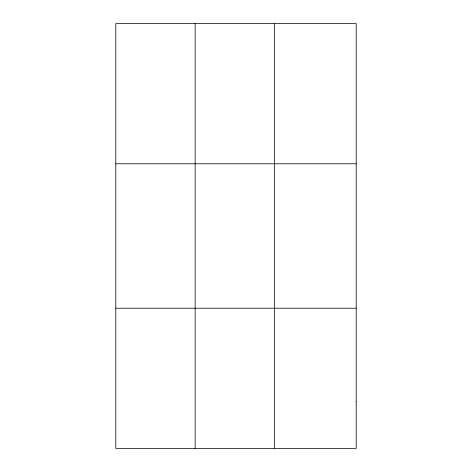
<?xml version="1.0" encoding="UTF-8"?>
<svg xmlns="http://www.w3.org/2000/svg" width="472" height="472" viewBox="0 0 472 472"><rect width="100%" height="100%" fill="white"/><g stroke="black" fill="none" stroke-linecap="round" stroke-linejoin="round"><path stroke-width="0.71" d="M195.131 448.4L195.131 23.6M274.468 448.4L274.468 23.6M115.793 163.784L356.207 163.784M115.793 308.216L356.207 308.216M356.207 401.672L356.207 448.4L115.793 448.4L115.793 23.6L356.207 23.6L356.207 401.672"/></g></svg>
